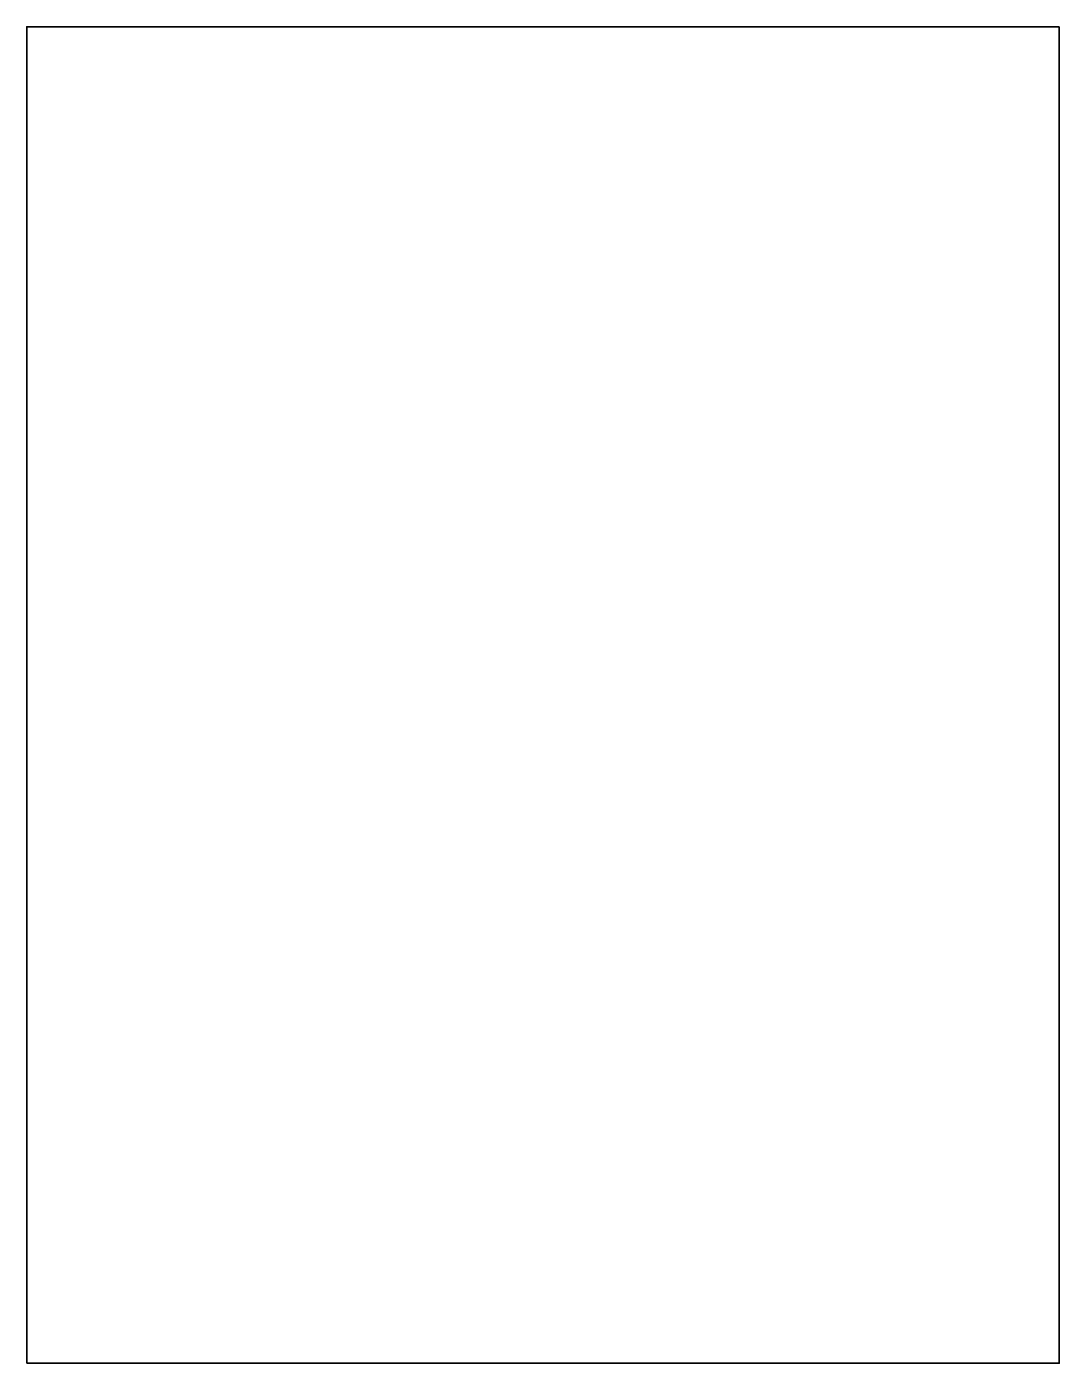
# Model space of a CAD drawing. Header units: centimetres. Extents: x 104 to 197, y -90 to 31.
import ezdxf

# ---------------------------------------------------------------- set-up
doc = ezdxf.new("R2010")
doc.units = ezdxf.units.CM
doc.layers.get('0').update_dxf_attribs({"linetype": 'CONTINUOUS'})

msp = doc.modelspace()

# ---------------------------------------------------------------- linework, layer by layer
for points in [[(103.54, 30.75), (197.08, 30.75)], [(103.54, 30.75), (103.54, -90.31)], [(103.54, -90.31), (197.08, -90.31), (197.08, 30.75), (197.08, -90.31), (103.54, -90.31)]]:
    msp.add_lwpolyline(points, close=True)
for p in [(103.54, 30.75), (103.54, 30.75), (197.08, -90.31)]:
    msp.add_point(p)

doc.saveas('drawing.dxf')
